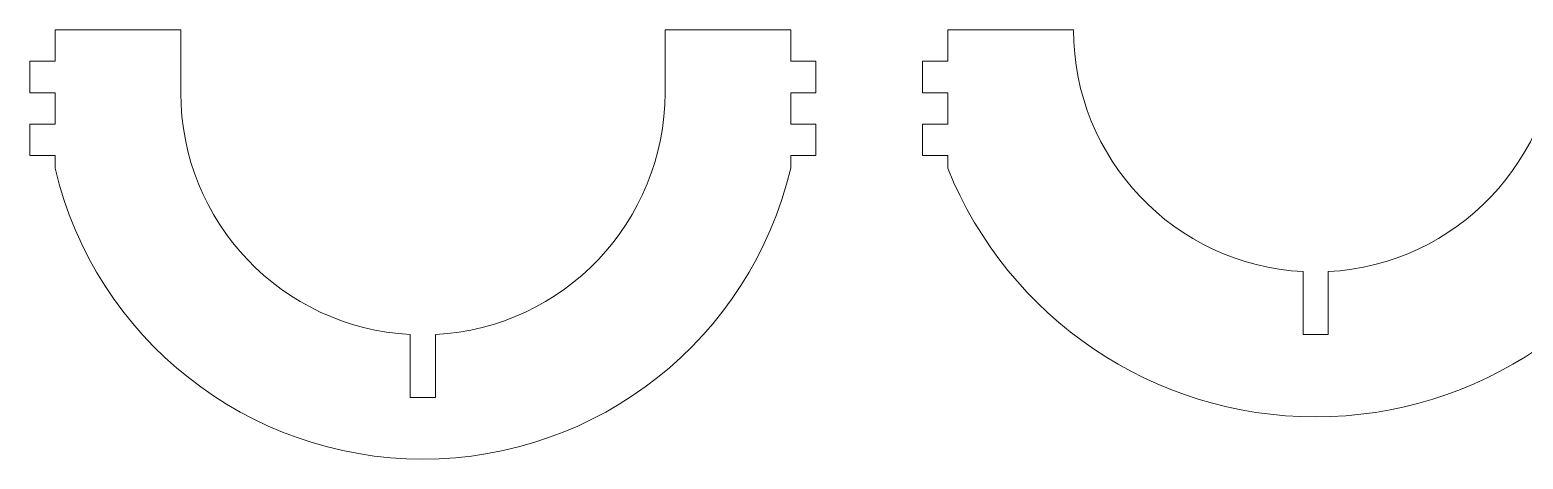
# Model space of a CAD drawing. Header units: centimetres. Extents: x -34 to 236, y -37 to 15.
# Drawn here: x 179.59 to 203.33, y -23.85 to -17.03 of the extents above; entities that cross this region are included whole.
import ezdxf

# ---------------------------------------------------------------- set-up
doc = ezdxf.new("R2010")
doc.units = ezdxf.units.CM
doc.header["$MEASUREMENT"] = 0
doc.layers.add('layer 1', color=7, linetype='Continuous')

msp = doc.modelspace()

# ---------------------------------------------------------------- linework, layer by layer
at = {"layer": 'layer 1', "color": 114, "lineweight": 5}
for points, knots in [([(189.68611, -17.02595), (189.68611, -17.02595), (191.68611, -17.02595), (191.68611, -17.02595), (191.68611, -17.02595), (191.68611, -17.02595), (191.68611, -17.52595), (191.68611, -17.52595), (191.68611, -17.52595), (191.68611, -17.52595), (192.01591, -17.52595), (192.01591, -17.52595), (192.01591, -17.52595), (192.01591, -17.52595), (192.01631, -17.52595), (192.01631, -17.52595), (192.01631, -17.52595), (192.01631, -17.52595), (192.08591, -17.52595), (192.08591, -17.52595), (192.08591, -17.52595), (192.08591, -17.52595), (192.08591, -18.02595), (192.08591, -18.02595), (192.08591, -18.02595), (192.08591, -18.02595), (192.01631, -18.02595), (192.01631, -18.02595), (192.01631, -18.02595), (192.01631, -18.02595), (192.01591, -18.02595), (192.01591, -18.02595), (192.01591, -18.02595), (192.01591, -18.02595), (191.68611, -18.02595), (191.68611, -18.02595), (191.68611, -18.02595), (191.68611, -18.02595), (191.68611, -18.52595), (191.68611, -18.52595), (191.68611, -18.52595), (191.68611, -18.52595), (192.01591, -18.52595), (192.01591, -18.52595), (192.01591, -18.52595), (192.01591, -18.52595), (192.01631, -18.52595), (192.01631, -18.52595), (192.01631, -18.52595), (192.01631, -18.52595), (192.08591, -18.52595), (192.08591, -18.52595), (192.08591, -18.52595), (192.08591, -18.52595), (192.08591, -19.02595), (192.08591, -19.02595), (192.08591, -19.02595), (192.08591, -19.02595), (192.01631, -19.02595), (192.01631, -19.02595), (192.01631, -19.02595), (192.01631, -19.02595), (192.01591, -19.02595), (192.01591, -19.02595), (192.01591, -19.02595), (192.01591, -19.02595), (191.68611, -19.02595), (191.68611, -19.02595), (191.68611, -19.02595), (191.68611, -19.02595), (191.68611, -19.22595), (191.68611, -19.22595), (191.68611, -19.22595), (191.04435, -21.93786), (188.62291, -23.85315), (185.83611, -23.85315), (185.83611, -23.85315), (183.04931, -23.85315), (180.62787, -21.93786), (179.98611, -19.22595), (179.98611, -19.22595), (179.98611, -19.22595), (179.98611, -19.02595), (179.98611, -19.02595), (179.98611, -19.02595), (179.98611, -19.02595), (179.65591, -19.02595), (179.65591, -19.02595), (179.65591, -19.02595), (179.65591, -19.02595), (179.58591, -19.02595), (179.58591, -19.02595), (179.58591, -19.02595), (179.58591, -19.02595), (179.58591, -18.52595), (179.58591, -18.52595), (179.58591, -18.52595), (179.58591, -18.52595), (179.65591, -18.52595), (179.65591, -18.52595), (179.65591, -18.52595), (179.65591, -18.52595), (179.98611, -18.52595), (179.98611, -18.52595), (179.98611, -18.52595), (179.98611, -18.52595), (179.98611, -18.02595), (179.98611, -18.02595), (179.98611, -18.02595), (179.98611, -18.02595), (179.65591, -18.02595), (179.65591, -18.02595), (179.65591, -18.02595), (179.65591, -18.02595), (179.58591, -18.02595), (179.58591, -18.02595), (179.58591, -18.02595), (179.58591, -18.02595), (179.58591, -17.52595), (179.58591, -17.52595), (179.58591, -17.52595), (179.58591, -17.52595), (179.65591, -17.52595), (179.65591, -17.52595), (179.65591, -17.52595), (179.65591, -17.52595), (179.98611, -17.52595), (179.98611, -17.52595), (179.98611, -17.52595), (179.98611, -17.52595), (179.98611, -17.02595), (179.98611, -17.02595), (179.98611, -17.02595), (179.98611, -17.02595), (181.98611, -17.02595), (181.98611, -17.02595), (181.98611, -17.02595), (181.98611, -17.02595), (181.98611, -18.02595), (181.98611, -18.02595), (181.98611, -18.02595), (181.98611, -20.07703), (183.59333, -21.76463), (185.63611, -21.87047), (185.63611, -21.87047), (185.63611, -21.87047), (185.63611, -22.87294), (185.63611, -22.87294), (185.63611, -22.87294), (185.63611, -22.87294), (185.68371, -22.87294), (185.68371, -22.87294), (185.68371, -22.87294), (185.68371, -22.87294), (185.98851, -22.87294), (185.98851, -22.87294), (185.98851, -22.87294), (185.98851, -22.87294), (186.03611, -22.87294), (186.03611, -22.87294), (186.03611, -22.87294), (186.03611, -22.87294), (186.03611, -21.87047), (186.03611, -21.87047), (186.03611, -21.87047), (188.07888, -21.76463), (189.6861, -20.07704), (189.68611, -18.02594), (189.68611, -18.02594), (189.68611, -18.02594), (189.68611, -17.02595), (189.68611, -17.02595)], [0, 0, 0, 0, 0.02325581, 0.02325581, 0.02325581, 0.02325581, 0.04651163, 0.04651163, 0.04651163, 0.04651163, 0.06976744, 0.06976744, 0.06976744, 0.06976744, 0.09302326, 0.09302326, 0.09302326, 0.09302326, 0.11627907, 0.11627907, 0.11627907, 0.11627907, 0.13953488, 0.13953488, 0.13953488, 0.13953488, 0.1627907, 0.1627907, 0.1627907, 0.1627907, 0.18604651, 0.18604651, 0.18604651, 0.18604651, 0.20930233, 0.20930233, 0.20930233, 0.20930233, 0.23255814, 0.23255814, 0.23255814, 0.23255814, 0.25581395, 0.25581395, 0.25581395, 0.25581395, 0.27906977, 0.27906977, 0.27906977, 0.27906977, 0.30232558, 0.30232558, 0.30232558, 0.30232558, 0.3255814, 0.3255814, 0.3255814, 0.3255814, 0.34883721, 0.34883721, 0.34883721, 0.34883721, 0.37209302, 0.37209302, 0.37209302, 0.37209302, 0.39534884, 0.39534884, 0.39534884, 0.39534884, 0.41860465, 0.41860465, 0.41860465, 0.41860465, 0.44186047, 0.44186047, 0.44186047, 0.44186047, 0.46511628, 0.46511628, 0.46511628, 0.46511628, 0.48837209, 0.48837209, 0.48837209, 0.48837209, 0.51162791, 0.51162791, 0.51162791, 0.51162791, 0.53488372, 0.53488372, 0.53488372, 0.53488372, 0.55813953, 0.55813953, 0.55813953, 0.55813953, 0.58139535, 0.58139535, 0.58139535, 0.58139535, 0.60465116, 0.60465116, 0.60465116, 0.60465116, 0.62790698, 0.62790698, 0.62790698, 0.62790698, 0.65116279, 0.65116279, 0.65116279, 0.65116279, 0.6744186, 0.6744186, 0.6744186, 0.6744186, 0.69767442, 0.69767442, 0.69767442, 0.69767442, 0.72093023, 0.72093023, 0.72093023, 0.72093023, 0.74418605, 0.74418605, 0.74418605, 0.74418605, 0.76744186, 0.76744186, 0.76744186, 0.76744186, 0.79069767, 0.79069767, 0.79069767, 0.79069767, 0.81395349, 0.81395349, 0.81395349, 0.81395349, 0.8372093, 0.8372093, 0.8372093, 0.8372093, 0.86046512, 0.86046512, 0.86046512, 0.86046512, 0.88372093, 0.88372093, 0.88372093, 0.88372093, 0.90697674, 0.90697674, 0.90697674, 0.90697674, 0.93023256, 0.93023256, 0.93023256, 0.93023256, 0.95348837, 0.95348837, 0.95348837, 0.95348837, 0.97674419, 0.97674419, 0.97674419, 0.97674419, 1, 1, 1, 1]), ([(203.88246, -17.02595), (203.88246, -17.02595), (205.88246, -17.02595), (205.88246, -17.02595), (205.88246, -17.02595), (205.88246, -17.02595), (205.88246, -17.52595), (205.88246, -17.52595), (205.88246, -17.52595), (205.88246, -17.52595), (206.21246, -17.52595), (206.21246, -17.52595), (206.21246, -17.52595), (206.21246, -17.52595), (206.28246, -17.52595), (206.28246, -17.52595), (206.28246, -17.52595), (206.28246, -17.52595), (206.28246, -18.02595), (206.28246, -18.02595), (206.28246, -18.02595), (206.28246, -18.02595), (206.21246, -18.02595), (206.21246, -18.02595), (206.21246, -18.02595), (206.21246, -18.02595), (205.88246, -18.02595), (205.88246, -18.02595), (205.88246, -18.02595), (205.88246, -18.02595), (205.88246, -18.52595), (205.88246, -18.52595), (205.88246, -18.52595), (205.88246, -18.52595), (206.21246, -18.52595), (206.21246, -18.52595), (206.21246, -18.52595), (206.21246, -18.52595), (206.28246, -18.52595), (206.28246, -18.52595), (206.28246, -18.52595), (206.28246, -18.52595), (206.28246, -19.02595), (206.28246, -19.02595), (206.28246, -19.02595), (206.28246, -19.02595), (206.21246, -19.02595), (206.21246, -19.02595), (206.21246, -19.02595), (206.21246, -19.02595), (205.88246, -19.02595), (205.88246, -19.02595), (205.88246, -19.02595), (205.88246, -19.02595), (205.88246, -19.22595), (205.88246, -19.22595), (205.88246, -19.22595), (204.92308, -21.61521), (202.60714, -23.18093), (200.03246, -23.18093), (200.03246, -23.18093), (197.45778, -23.18093), (195.14184, -21.61521), (194.18246, -19.22595), (194.18246, -19.22595), (194.18246, -19.22595), (194.18246, -19.02595), (194.18246, -19.02595), (194.18246, -19.02595), (194.18246, -19.02595), (193.85246, -19.02595), (193.85246, -19.02595), (193.85246, -19.02595), (193.85246, -19.02595), (193.78246, -19.02595), (193.78246, -19.02595), (193.78246, -19.02595), (193.78246, -19.02595), (193.78246, -18.52595), (193.78246, -18.52595), (193.78246, -18.52595), (193.78246, -18.52595), (193.85246, -18.52595), (193.85246, -18.52595), (193.85246, -18.52595), (193.85246, -18.52595), (194.18246, -18.52595), (194.18246, -18.52595), (194.18246, -18.52595), (194.18246, -18.52595), (194.18246, -18.02595), (194.18246, -18.02595), (194.18246, -18.02595), (194.18246, -18.02595), (193.85246, -18.02595), (193.85246, -18.02595), (193.85246, -18.02595), (193.85246, -18.02595), (193.78246, -18.02595), (193.78246, -18.02595), (193.78246, -18.02595), (193.78246, -18.02595), (193.78246, -17.52595), (193.78246, -17.52595), (193.78246, -17.52595), (193.78246, -17.52595), (193.85246, -17.52595), (193.85246, -17.52595), (193.85246, -17.52595), (193.85246, -17.52595), (194.18246, -17.52595), (194.18246, -17.52595), (194.18246, -17.52595), (194.18246, -17.52595), (194.18246, -17.02595), (194.18246, -17.02595), (194.18246, -17.02595), (194.18246, -17.02595), (196.18246, -17.02595), (196.18246, -17.02595), (196.18246, -17.02595), (196.18246, -19.07702), (197.78968, -20.76462), (199.83246, -20.87046), (199.83246, -20.87046), (199.83246, -20.87046), (199.83246, -21.87293), (199.83246, -21.87293), (199.83246, -21.87293), (199.83246, -21.87293), (199.88006, -21.87293), (199.88006, -21.87293), (199.88006, -21.87293), (199.88006, -21.87293), (200.18486, -21.87293), (200.18486, -21.87293), (200.18486, -21.87293), (200.18486, -21.87293), (200.23246, -21.87293), (200.23246, -21.87293), (200.23246, -21.87293), (200.23246, -21.87293), (200.23246, -20.87046), (200.23246, -20.87046), (200.23246, -20.87046), (202.27523, -20.76462), (203.88245, -19.07703), (203.88246, -17.02595)], [0, 0, 0, 0, 0.02702703, 0.02702703, 0.02702703, 0.02702703, 0.05405405, 0.05405405, 0.05405405, 0.05405405, 0.08108108, 0.08108108, 0.08108108, 0.08108108, 0.10810811, 0.10810811, 0.10810811, 0.10810811, 0.13513514, 0.13513514, 0.13513514, 0.13513514, 0.16216216, 0.16216216, 0.16216216, 0.16216216, 0.18918919, 0.18918919, 0.18918919, 0.18918919, 0.21621622, 0.21621622, 0.21621622, 0.21621622, 0.24324324, 0.24324324, 0.24324324, 0.24324324, 0.27027027, 0.27027027, 0.27027027, 0.27027027, 0.2972973, 0.2972973, 0.2972973, 0.2972973, 0.32432432, 0.32432432, 0.32432432, 0.32432432, 0.35135135, 0.35135135, 0.35135135, 0.35135135, 0.37837838, 0.37837838, 0.37837838, 0.37837838, 0.40540541, 0.40540541, 0.40540541, 0.40540541, 0.43243243, 0.43243243, 0.43243243, 0.43243243, 0.45945946, 0.45945946, 0.45945946, 0.45945946, 0.48648649, 0.48648649, 0.48648649, 0.48648649, 0.51351351, 0.51351351, 0.51351351, 0.51351351, 0.54054054, 0.54054054, 0.54054054, 0.54054054, 0.56756757, 0.56756757, 0.56756757, 0.56756757, 0.59459459, 0.59459459, 0.59459459, 0.59459459, 0.62162162, 0.62162162, 0.62162162, 0.62162162, 0.64864865, 0.64864865, 0.64864865, 0.64864865, 0.67567568, 0.67567568, 0.67567568, 0.67567568, 0.7027027, 0.7027027, 0.7027027, 0.7027027, 0.72972973, 0.72972973, 0.72972973, 0.72972973, 0.75675676, 0.75675676, 0.75675676, 0.75675676, 0.78378378, 0.78378378, 0.78378378, 0.78378378, 0.81081081, 0.81081081, 0.81081081, 0.81081081, 0.83783784, 0.83783784, 0.83783784, 0.83783784, 0.86486486, 0.86486486, 0.86486486, 0.86486486, 0.89189189, 0.89189189, 0.89189189, 0.89189189, 0.91891892, 0.91891892, 0.91891892, 0.91891892, 0.94594595, 0.94594595, 0.94594595, 0.94594595, 0.97297297, 0.97297297, 0.97297297, 0.97297297, 1, 1, 1, 1])]:
    msp.add_open_spline(points, degree=3, knots=knots, dxfattribs=at)

doc.saveas('drawing.dxf')
